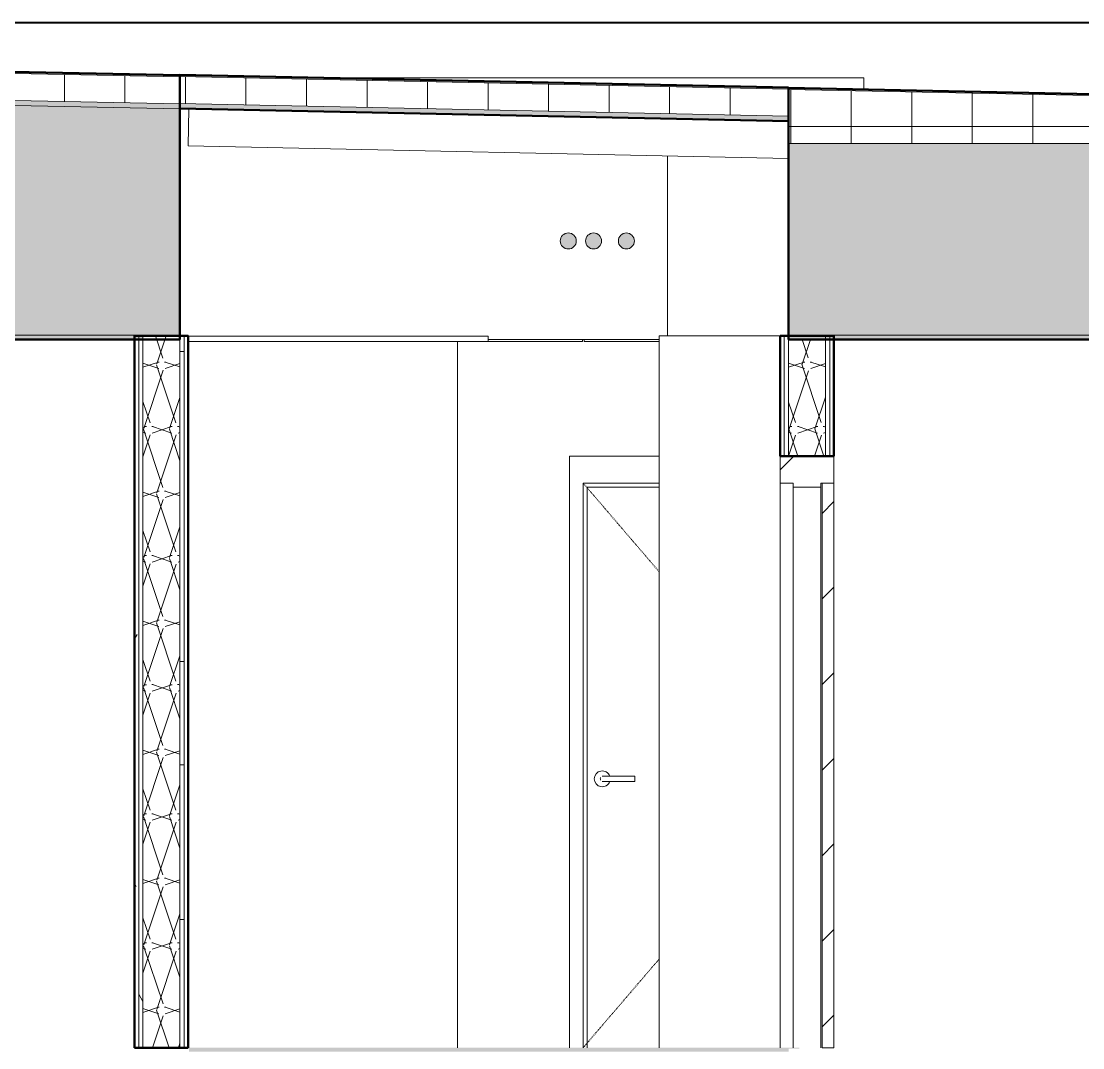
# Model space of a CAD drawing. Header units: inches. Extents: x 9661 to 15313, y -337 to 660.
# Drawn here: x 11623.1 to 11781, y 268 to 420.7 of the extents above; entities that cross this region are included whole.
import ezdxf

# ---------------------------------------------------------------- set-up
doc = ezdxf.new("R2010")
doc.units = ezdxf.units.IN
doc.header["$MEASUREMENT"] = 0
doc.linetypes.add('Dash 1_16_', pattern=[0.125, 0.0625, -0.0625])
for name, color, linetype, lineweight in [('0-1', 7, 'Continuous', 5), ('0-3', 135, 'Continuous', 13), ('A-CLNG-1', 135, 'Continuous', 13), ('A-DOOR-1', 7, 'Dash 1_16_', 9), ('A-DOOR-2', 7, 'Continuous', 9), ('A-DOOR-3', 50, 'Continuous', 20), ('A-DOOR-FRAM', 31, 'Continuous', 9), ('A-DOOR-FRAM-1', 7, 'Continuous', 9), ('A-DOOR-FRAM-2', 50, 'Continuous', 20), ('A-FLOR-1', 135, 'Continuous', 13), ('A-FLOR-2', 8, 'Continuous', 5), ('A-FLOR-4', 21, 'Continuous', 13), ('A-FLOR-5', 192, 'Continuous', 50), ('A-FLOR-MCUT', 51, 'Continuous', 13), ('A-FLOR-PATT-1', 8, 'Continuous', 9), ('A-ROOF', 132, 'Continuous', 13), ('A-ROOF-1', 252, 'Continuous', 13), ('A-ROOF-2', 132, 'Continuous', 50), ('A-ROOF-3', 135, 'Continuous', 13), ('A-ROOF-PATT-1', 132, 'Continuous', 9), ('A-WALL-1', 10, 'Continuous', 13), ('A-WALL-2', 135, 'Continuous', 13), ('A-WALL-PATT-1', 253, 'Continuous', 9), ('A-WALL-PATT-2', 7, 'Continuous', 9), ('I-WALL-2', 135, 'Continuous', 13), ('I-WALL-3', 250, 'Continuous', 50), ('P-PIPE-1', 55, 'Continuous', 9), ('P-PIPE-3', 94, 'Continuous', 9), ('S-BEAM-1', 55, 'Continuous', 9)]:
    doc.layers.add(name, color=color, linetype=linetype, lineweight=lineweight)
pattern_1 = [(161.57, (11009.034, 72.48), (-3.8399538, -1.54e-05), [0, -27.322, 3.034, 0]), (18.43, (11008.074, 72.48), (-3.8399538, 1.54e-05), [0, -27.322, 3.034, 0]), (108.43, (11009.034, 72.48), (1.919622, -9.6005246), [9.106, -21.25]), (71.57, (11008.074, 72.48), (1.919622, 9.6005246), [9.106, -21.25])]
pattern_2 = [(0, (11008.554, 72), (30.72, 7.68), [1.267, -21.773, 1.267, -21.773, -122.88]), (0, (11008.554, 72), (30.72, 7.68), [-46.08, 1.267, -44.813, 1.267, -21.773, -53.76]), (0, (11008.554, 72), (30.72, 7.68), [-115.2, 1.267, -14.093, 1.267, -37.133]), (120, (11020.074, 75.84), (-22.011075, 22.7643), [1.267, -21.773, 1.267, -21.773, -122.88]), (120, (11020.074, 75.84), (-22.011075, 22.7643), [-46.08, 1.267, -44.813, 1.267, -21.773, -53.76]), (120, (11020.074, 75.84), (-22.011075, 22.7643), [-115.2, 1.267, -14.093, 1.267, -37.133]), (240, (11023.914, 91.2), (-8.708925, -30.4443), [1.267, -21.773, 1.267, -21.773, -122.88]), (240, (11023.914, 91.2), (-8.708925, -30.4443), [-46.08, 1.267, -44.813, 1.267, -21.773, -53.76]), (240, (11023.914, 91.2), (-8.708925, -30.4443), [-115.2, 1.267, -14.093, 1.267, -37.133])]
pattern_3 = [(45, (11008.554, 72), (-6.36396, 6.36396), [])]
pattern_4 = [(0, (11008.554, 72), (0, 9), []), (90, (11008.554, 72), (-9, 6e-16), [])]
pattern_5 = [(0, (11008.554, 72), (0, 4.798), []), (315, (11008.554, 72), (4.798427, 0), [6.786, -6.786]), (45, (11008.554, 72), (4.798427, 0), [6.786, -6.786])]

# ---------------------------------------------------------------- blocks, each defined once
blk = doc.blocks.new('HOLLOW METAL - UNIT DOOR-2125824-BUILDING SECTION - EAST_WEST - LOOKING SOUTH2')
at = {"layer": 'A-DOOR-FRAM'}
h = blk.add_hatch(dxfattribs=at)
h.set_pattern_fill('FP_10', color=256, style=0, pattern_type=2)
h.set_pattern_definition(pattern_3)
h.paths.add_polyline_path([(11742.05, 351.38), (11742.05, 352), (11743.99, 352), (11743.99, 356), (11735.99, 356), (11735.99, 352), (11737.93, 352), (11737.93, 351.38), (11741.75, 351.38)], flags=0)
h = blk.add_hatch(dxfattribs=at)
h.set_pattern_fill('FP_10', color=256, style=0, pattern_type=2)
h.set_pattern_definition(pattern_3)
h.paths.add_polyline_path([(11743.99, 268), (11743.99, 352), (11742.24, 352), (11742.24, 268), (11742.69, 268)], flags=0)
at = {"layer": 'A-DOOR-3'}
for p, q in [((11742.24, 352), (11742.24, 268)), ((11743.99, 352), (11742.24, 352)), ((11743.99, 268), (11743.99, 352)), ((11742.24, 268), (11743.99, 268))]:
    blk.add_line(p, q, dxfattribs=at)
at = {"layer": 'A-DOOR-FRAM-1'}
for p, q in [((11735.99, 268), (11735.99, 352)), ((11737.93, 268), (11737.93, 351.38)), ((11742.05, 268), (11742.05, 351.38))]:
    blk.add_line(p, q, dxfattribs=at)
at = {"layer": 'A-DOOR-FRAM-2'}
for p, q in [((11743.99, 356), (11735.99, 356)), ((11735.99, 356), (11735.99, 352)), ((11743.99, 352), (11743.99, 356)), ((11735.99, 352), (11737.93, 352)), ((11737.93, 352), (11737.93, 351.38)), ((11742.05, 351.38), (11742.05, 352)), ((11742.05, 352), (11743.99, 352)), ((11737.93, 351.38), (11742.05, 351.38))]:
    blk.add_line(p, q, dxfattribs=at)
blk = doc.blocks.new('HOLLOW METAL - UNIT DOOR-2125826-BUILDING SECTION - EAST_WEST - LOOKING SOUTH2')
at = {"layer": 'A-DOOR-1'}
for p, q in [((11706.69, 352), (11717.99, 338.82)), ((11717.99, 281.18), (11706.69, 268))]:
    blk.add_line(p, q, dxfattribs=at)
at = {"layer": 'A-DOOR-2'}
for p, q in [((11714.37, 308.39), (11710.23, 308.39)), ((11714.37, 308.39), (11714.37, 308)), ((11714.37, 308), (11714.37, 307.61)), ((11710.23, 307.61), (11714.37, 307.61))]:
    blk.add_line(p, q, dxfattribs=at)
at = {"layer": 'A-DOOR-2', "flags": 128}
for points in [[(11710.23, 308.39), (11710.21, 308.39), (11710.19, 308.39), (11710.16, 308.39), (11710.14, 308.39), (11710.12, 308.39), (11710.09, 308.39), (11710.07, 308.39), (11710.05, 308.39), (11710.03, 308.39), (11710, 308.39), (11709.98, 308.39), (11709.96, 308.39), (11709.94, 308.39), (11709.92, 308.39), (11709.9, 308.39), (11709.88, 308.39), (11709.86, 308.39), (11709.84, 308.39), (11709.83, 308.39), (11709.81, 308.39), (11709.79, 308.39), (11709.78, 308.39), (11709.76, 308.39), (11709.75, 308.39), (11709.74, 308.39), (11709.72, 308.39), (11709.71, 308.39), (11709.7, 308.39), (11709.69, 308.39), (11709.68, 308.39), (11709.67, 308.39), (11709.67, 308.39), (11709.66, 308.39), (11709.66, 308.39), (11709.65, 308.39), (11709.65, 308.39), (11709.64, 308.39), (11709.64, 308.39), (11709.64, 308.39)], [(11709.64, 307.61), (11709.64, 307.61), (11709.64, 307.61), (11709.65, 307.61), (11709.65, 307.61), (11709.65, 307.61), (11709.66, 307.61), (11709.67, 307.61), (11709.67, 307.61), (11709.68, 307.61), (11709.69, 307.61), (11709.7, 307.61), (11709.71, 307.61), (11709.72, 307.61), (11709.73, 307.61), (11709.75, 307.61), (11709.76, 307.61), (11709.77, 307.61), (11709.79, 307.61), (11709.81, 307.61), (11709.82, 307.61), (11709.84, 307.61), (11709.86, 307.61), (11709.88, 307.61), (11709.89, 307.61), (11709.91, 307.61), (11709.93, 307.61), (11709.95, 307.61), (11709.98, 307.61), (11710, 307.61), (11710.02, 307.61), (11710.04, 307.61), (11710.06, 307.61), (11710.09, 307.61), (11710.11, 307.61), (11710.13, 307.61), (11710.16, 307.61), (11710.18, 307.61), (11710.2, 307.61), (11710.23, 307.61), (11710.23, 307.61)]]:
    blk.add_lwpolyline(points, dxfattribs=at)
at = {"layer": 'A-DOOR-2'}
for centre, radius, start, end in [((11709.54, 308), 1.18, 19.6343, 180), ((11709.54, 308), 1.18, 180, 340.4367), ((11709.64, 308), 0.394, 150, 180), ((11709.64, 308), 0.394, 180, 210), ((11709.64, 308), 0.394, 90, 105), ((11709.64, 308), 0.394, 255, 270)]:
    blk.add_arc(centre, radius, start, end, dxfattribs=at)
at = {"layer": 'A-DOOR-FRAM-1'}
for p, q in [((11717.99, 356), (11704.69, 356)), ((11704.69, 356), (11704.69, 268)), ((11706.69, 352), (11717.99, 352)), ((11706.69, 268), (11706.69, 352)), ((11707.31, 351.38), (11717.99, 351.38)), ((11707.31, 268), (11707.31, 351.38))]:
    blk.add_line(p, q, dxfattribs=at)
blk = doc.blocks.new('Dimension Lumber - LVL - 3_5X5_5-V18-BUILDING SECTION - EAST_WEST - LOOKING SOUTH2')
at = {"layer": 'S-BEAM-1'}
for p, q in [((11647.97, 402.14), (11648.08, 407.64)), ((11648.08, 407.64), (11737.24, 405.78)), ((11737.24, 400.28), (11647.97, 402.14))]:
    blk.add_line(p, q, dxfattribs=at)
blk = doc.blocks.new('CTR - 1st Phase - Common Walls_rvt-1-BUILDING SECTION - EAST_WEST - LOOKING SOUTH2')
at = {"layer": 'A-WALL-PATT-1'}
h = blk.add_hatch(dxfattribs=at)
h.set_pattern_fill('FP_4', color=256, style=0, pattern_type=2)
h.set_pattern_definition(pattern_1)
h.paths.add_polyline_path([(11646.74, 268), (11646.74, 373.87), (11641.24, 373.87), (11641.24, 268)], flags=0)
h = blk.add_hatch(dxfattribs=at)
h.set_pattern_fill('FP_4', color=256, style=0, pattern_type=2)
h.set_pattern_definition(pattern_1)
h.paths.add_polyline_path([(11737.24, 356), (11742.74, 356), (11742.74, 373.37), (11737.24, 373.37), (11737.24, 370.12)], flags=0)
at = {"layer": 'A-WALL-PATT-2'}
h = blk.add_hatch(dxfattribs=at)
h.set_pattern_fill('FP_1', color=256, style=0, pattern_type=2)
h.set_pattern_definition(pattern_2)
h.paths.add_polyline_path([(11639.99, 268), (11640.61, 268), (11640.61, 373.37), (11639.99, 373.37), (11639.99, 349.44)], flags=0)
h = blk.add_hatch(dxfattribs=at)
h.set_pattern_fill('FP_1', color=256, style=0, pattern_type=2)
h.set_pattern_definition(pattern_2)
h.paths.add_polyline_path([(11640.61, 268), (11641.24, 268), (11641.24, 373.37), (11640.61, 373.37), (11640.61, 276.27)], flags=0)
h = blk.add_hatch(dxfattribs=at)
h.set_pattern_fill('FP_1', color=256, style=0, pattern_type=2)
h.set_pattern_definition(pattern_2)
h.paths.add_polyline_path([(11647.36, 268), (11647.36, 373.87), (11646.74, 373.87), (11646.74, 268)], flags=0)
at = {"layer": 'P-PIPE-1'}
for points in [[(11704.49, 386.81), (11704.8, 386.85), (11705.08, 386.97), (11705.33, 387.16), (11705.52, 387.41), (11705.64, 387.69), (11705.68, 388), (11705.64, 388.31), (11705.52, 388.59), (11705.33, 388.84), (11705.08, 389.03), (11704.8, 389.15), (11704.49, 389.19), (11704.18, 389.15), (11703.88, 389.02), (11703.65, 388.84), (11703.46, 388.59), (11703.34, 388.31), (11703.3, 388), (11703.34, 387.69), (11703.46, 387.41), (11703.65, 387.16), (11703.9, 386.97), (11704.18, 386.85)], [(11708.25, 386.81), (11708.56, 386.85), (11708.84, 386.97), (11709.09, 387.16), (11709.28, 387.41), (11709.39, 387.69), (11709.44, 388), (11709.39, 388.31), (11709.26, 388.61), (11709.09, 388.84), (11708.84, 389.03), (11708.56, 389.15), (11708.25, 389.19), (11707.94, 389.15), (11707.65, 389.03), (11707.41, 388.84), (11707.22, 388.59), (11707.08, 388.17), (11707.06, 388), (11707.1, 387.69), (11707.22, 387.41), (11707.41, 387.16), (11707.65, 386.97), (11707.94, 386.85)], [(11713.12, 386.81), (11713.43, 386.85), (11713.71, 386.97), (11713.96, 387.16), (11714.15, 387.41), (11714.27, 387.69), (11714.31, 388), (11714.27, 388.31), (11714.15, 388.59), (11713.96, 388.84), (11713.71, 389.03), (11713.43, 389.15), (11713.12, 389.19), (11712.81, 389.15), (11712.53, 389.03), (11712.28, 388.84), (11712.09, 388.59), (11711.97, 388.27), (11711.93, 388), (11711.97, 387.69), (11712.09, 387.41), (11712.28, 387.16), (11712.53, 386.97), (11712.81, 386.85)]]:
    blk.add_hatch(color=256, dxfattribs=at).paths.add_polyline_path(points, flags=0)
at = {"layer": 'A-CLNG-1'}
for p, q in [((11647.99, 373.82), (11692.59, 373.82)), ((11692.59, 373.07), (11647.99, 373.07)), ((11692.59, 373.82), (11692.59, 373.07)), ((11706.61, 373.07), (11692.59, 373.07)), ((11706.61, 373.37), (11706.61, 373.07)), ((11706.86, 373.37), (11706.86, 373.07)), ((11717.99, 373.07), (11706.86, 373.07))]:
    blk.add_line(p, q, dxfattribs=at)
at = {"layer": 'A-WALL-1'}
for p, q in [((11640.61, 373.87), (11640.61, 268)), ((11641.24, 373.87), (11641.24, 268)), ((11646.74, 373.87), (11646.74, 268)), ((11647.36, 373.87), (11647.36, 268)), ((11736.61, 356), (11736.61, 373.87)), ((11737.24, 356), (11737.24, 373.87)), ((11742.74, 356), (11742.74, 373.87)), ((11743.36, 356), (11743.36, 373.87))]:
    blk.add_line(p, q, dxfattribs=at)
at = {"layer": 'I-WALL-2'}
for p, q in [((11647.99, 374), (11646.74, 374)), ((11647.99, 373.87), (11647.99, 374)), ((11687.99, 268), (11687.99, 373.07)), ((11735.99, 373.87), (11717.99, 373.87)), ((11717.99, 373.87), (11717.99, 268)), ((11704.69, 268), (11704.69, 356)), ((11704.69, 356), (11717.99, 356))]:
    blk.add_line(p, q, dxfattribs=at)
at = {"layer": 'I-WALL-3'}
for p, q in [((11639.99, 373.87), (11639.99, 268)), ((11647.99, 373.87), (11639.99, 373.87)), ((11647.99, 268), (11647.99, 373.87)), ((11735.99, 373.87), (11735.99, 356)), ((11743.99, 373.87), (11735.99, 373.87)), ((11743.99, 356), (11743.99, 373.87)), ((11735.99, 356), (11743.99, 356)), ((11639.99, 268), (11647.99, 268))]:
    blk.add_line(p, q, dxfattribs=at)
at = {"layer": 'P-PIPE-3'}
for centre, start, end in [((11704.49, 388), 0, 180), ((11708.25, 388), 0, 180), ((11713.12, 388), 0, 180), ((11704.49, 388), 180, 0), ((11708.25, 388), 180, 0), ((11713.12, 388), 180, 0)]:
    blk.add_arc(centre, 1.19, start, end, dxfattribs=at)
at = {"layer": '0-3'}
for name in ['Dimension Lumber - LVL - 3_5X5_5-V18-BUILDING SECTION - EAST_WEST - LOOKING SOUTH2', 'HOLLOW METAL - UNIT DOOR-2125826-BUILDING SECTION - EAST_WEST - LOOKING SOUTH2', 'HOLLOW METAL - UNIT DOOR-2125824-BUILDING SECTION - EAST_WEST - LOOKING SOUTH2']:
    blk.add_blockref(name, (0, 0), dxfattribs=at)
blk = doc.blocks.new('Basic Wall _ EXT - FIBER CEMENT - SMALL - ___-2145935-BUILDING SECTION - EAST_WEST - LOOKING SOUTH2')
at = {"layer": 'A-WALL-2'}
for p, q in [((12108.98, 420.57), (11559.49, 420.57)), ((11559.49, 420.42), (12109.3, 420.42))]:
    blk.add_line(p, q, dxfattribs=at)

msp = doc.modelspace()

# ---------------------------------------------------------------- hatches: boundary and pattern name
at = {"layer": 'A-FLOR-2'}
msp.add_hatch(color=256, dxfattribs=at).paths.add_polyline_path([(11737.24, 410.57), (11737.24, 410.82), (11646.74, 412.7), (11646.74, 412.45), (11736.35, 410.58)], flags=0)
at = {"layer": 'A-FLOR-4'}
msp.add_hatch(color=256, dxfattribs=at).paths.add_polyline_path([(11737.24, 405.82), (11737.24, 406.57), (11646.74, 408.45), (11646.74, 407.7), (11719.24, 406.19)], flags=0)
at = {"layer": 'A-FLOR-PATT-1'}
h = msp.add_hatch(dxfattribs=at)
h.set_pattern_fill('FP_16', color=256, style=0, pattern_type=2)
h.set_pattern_definition(pattern_4)
h.paths.add_polyline_path([(11737.24, 406.57), (11737.24, 410.57), (11646.74, 412.45), (11646.74, 408.45), (11736.93, 406.57)], flags=0)
h = msp.add_hatch(dxfattribs=at)
h.set_pattern_fill('FP_3', color=256, style=0, pattern_type=2)
h.set_pattern_definition(pattern_5)
h.paths.add_polyline_path([(11671.59, 267.41), (11737.24, 267.41), (11737.24, 267.87), (11738.84, 267.87), (11738.84, 268), (11648.09, 268), (11648.09, 267.41), (11648.36, 267.41)], flags=0)
h.paths.add_polyline_path([(10380.79, 267.41), (10450.69, 267.41), (10450.69, 268), (10359.94, 268), (10359.94, 267.87), (10361.54, 267.87), (10361.54, 267.41), (10379.89, 267.41)], flags=0)
at = {"layer": 'A-ROOF-1'}
h = msp.add_hatch(color=256, dxfattribs=at)
h.paths.add_polyline_path([(11930.09, 406.57), (11930.09, 406.77), (11938.7, 406.64), (11737.24, 410.79), (11737.24, 410.54), (11929.93, 406.58)], flags=0)
h.paths.add_polyline_path([(11646.74, 412.4), (11646.74, 412.65), (11256.26, 420.69), (11256.26, 420.44), (11634.59, 412.65)], flags=0)
at = {"layer": 'A-ROOF-PATT-1'}
h = msp.add_hatch(dxfattribs=at)
h.set_pattern_fill('FP_16', color=256, style=0, pattern_type=2)
h.set_pattern_definition(pattern_4)
h.paths.add_polyline_path([(12110.34, 398.86), (12110.34, 402.52), (11932.43, 402.52), (12109.71, 398.88)], flags=0)
h.paths.add_polyline_path([(11843.82, 402.52), (11930.09, 402.52), (11930.09, 406.57), (11737.24, 410.54), (11737.24, 402.52), (11800.76, 402.52)], flags=0)
h.paths.add_polyline_path([(11646.74, 408.4), (11646.74, 412.4), (11255.64, 420.44), (11255.64, 416.45), (11628.53, 408.78)], flags=0)
h = msp.add_hatch(dxfattribs=at)
h.set_pattern_fill('FP_4', color=256, style=0, pattern_type=2)
h.set_pattern_definition(pattern_1)
h.paths.add_polyline_path([(11737.24, 374), (12115.84, 374), (12115.84, 398), (11895.98, 402.52), (11737.24, 402.52), (11737.24, 393.82)], flags=0)
h.paths.add_polyline_path([(11646.74, 374), (11646.74, 407.65), (11250.14, 415.81), (11250.14, 374), (11621.99, 374)], flags=0)
h = msp.add_hatch(dxfattribs=at)
h.set_pattern_fill('FP_3', color=256, style=0, pattern_type=2)
h.set_pattern_definition(pattern_5)
h.paths.add_polyline_path([(12110.34, 398.11), (12110.34, 398.86), (11932.43, 402.52), (11895.98, 402.52), (12109.71, 398.12)], flags=0)
h.paths.add_polyline_path([(11646.74, 407.65), (11646.74, 408.4), (11255.64, 416.45), (11255.64, 415.7), (11628.53, 408.03)], flags=0)
h = msp.add_hatch(dxfattribs=at)
h.set_pattern_fill('FP_1', color=256, style=0, pattern_type=2)
h.set_pattern_definition(pattern_2)
h.paths.add_polyline_path([(12102.16, 373.37), (12109.71, 373.37), (12109.71, 374), (11737.24, 374), (11737.24, 373.37), (12016.04, 373.37)], flags=0)
h.paths.add_polyline_path([(11641.24, 373.37), (11641.24, 373.87), (11646.74, 373.87), (11646.74, 374), (11256.26, 374), (11256.26, 373.37), (11622.07, 373.37)], flags=0)

# ---------------------------------------------------------------- linework, layer by layer
at = {"layer": 'A-FLOR-1'}
for q in [(11628.74, 413.02), (11646.74, 412.7)]:
    msp.add_line((11628.74, 413.08), q, dxfattribs=at)
at = {"layer": 'A-FLOR-5'}
for p, q in [((11737.24, 410.82), (11646.74, 412.7)), ((11646.74, 412.7), (11646.74, 407.7)), ((11737.24, 405.82), (11737.24, 410.82)), ((11646.74, 407.7), (11737.24, 405.82))]:
    msp.add_line(p, q, dxfattribs=at)
at = {"layer": 'A-FLOR-MCUT'}
for p, q in [((11737.24, 410.57), (11646.74, 412.45)), ((11737.24, 406.57), (11646.74, 408.45))]:
    msp.add_line(p, q, dxfattribs=at)
at = {"layer": 'A-ROOF'}
for p, q in [((11646.74, 412.4), (11255.64, 420.45)), ((11646.74, 407.65), (11250.14, 415.81)), ((11646.74, 408.4), (11255.64, 416.45)), ((11930.09, 406.57), (11737.24, 410.54)), ((11932.43, 402.52), (11737.24, 402.52)), ((11250.14, 374), (11646.74, 374)), ((11737.24, 374), (12115.84, 374))]:
    msp.add_line(p, q, dxfattribs=at)
at = {"layer": 'A-ROOF-2'}
for p, q in [((11646.74, 412.65), (11256.26, 420.69)), ((11938.7, 406.64), (11737.24, 410.79)), ((11646.74, 373.37), (11646.74, 407.7)), ((11737.24, 405.82), (11737.24, 373.37)), ((11256.26, 373.37), (11646.74, 373.37)), ((11737.24, 373.37), (12109.71, 373.37))]:
    msp.add_line(p, q, dxfattribs=at)
at = {"layer": 'A-ROOF-3'}
for p, q in [((11748.44, 412.27), (11667.63, 412.27)), ((11748.44, 410.56), (11748.44, 412.27)), ((11719.24, 400.65), (11719.24, 373.87)), ((11717.99, 373.37), (11692.59, 373.37))]:
    msp.add_line(p, q, dxfattribs=at)

# ---------------------------------------------------------------- block references
at = {"layer": '0-1'}
msp.add_blockref('CTR - 1st Phase - Common Walls_rvt-1-BUILDING SECTION - EAST_WEST - LOOKING SOUTH2', (0, 0), dxfattribs=at)
at = {"layer": 'A-WALL-2'}
msp.add_blockref('Basic Wall _ EXT - FIBER CEMENT - SMALL - ___-2145935-BUILDING SECTION - EAST_WEST - LOOKING SOUTH2', (0, 0), dxfattribs=at)

doc.saveas('drawing.dxf')
